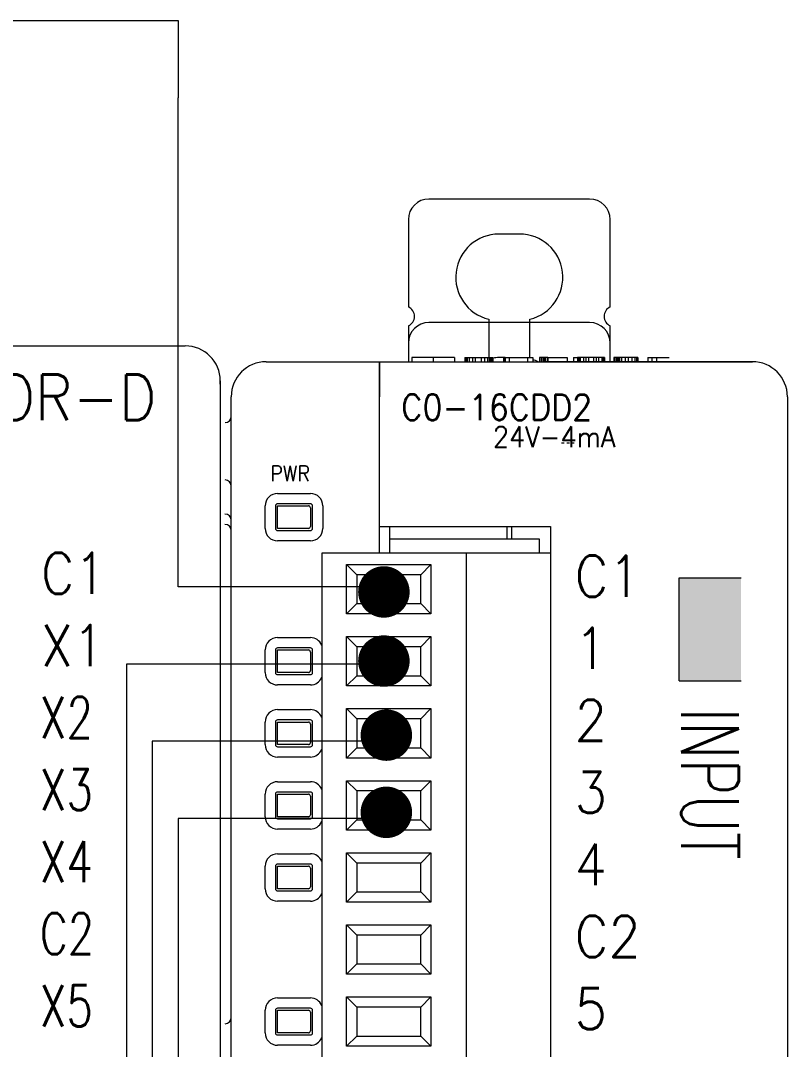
# Model space of a CAD drawing. Header units: inches. Extents: x 0 to 9.7, y 0 to 7.5.
# Drawn here: x 7.147 to 7.892, y 5.176 to 6.175 of the extents above; entities that cross this region are included whole.
import ezdxf
from ezdxf.enums import TextEntityAlignment as Align

# ---------------------------------------------------------------- set-up
doc = ezdxf.new("R2010")
doc.units = ezdxf.units.IN
doc.layers.get('0').update_dxf_attribs({"lineweight": 0})
doc.layers.add('TEXT', color=140, linetype='Continuous')
doc.styles.add('MX_NOTE_STANDARD', font='txt.shx', dxfattribs={"bigfont": 'extfont.shx'})
doc.styles.get("Standard").update_dxf_attribs({"font": 'STANDARD'})

msp = doc.modelspace()

# ---------------------------------------------------------------- linework, layer by layer
at = {"lineweight": 18}
for p, q in [((5.875, 6.175), (7.3, 6.175)), ((7.3, 6.175), (7.3, 6.1)), ((7.3, 5.975), (7.3, 6.1)), ((7.69959, 6.00165), (7.54359, 6.00165)), ((7.52359, 5.98165), (7.52359, 5.89682)), ((7.71959, 5.89682), (7.71959, 5.98165)), ((7.3, 5.625), (7.3, 5.975)), ((7.63159, 5.96765), (7.61159, 5.96765)), ((7.52359, 5.87849), (7.52359, 5.84365)), ((7.69959, 5.88165), (7.54359, 5.88165)), ((7.60159, 5.88486), (7.60159, 5.84765)), ((7.64159, 5.84765), (7.64159, 5.88486)), ((7.71959, 5.84365), (7.71959, 5.87849)), ((6.305, 5.859), (7.307, 5.859)), ((7.52359, 5.86165), (7.52359, 5.84365)), ((7.52359, 5.86165), (7.52359, 5.84365)), ((7.71959, 5.84365), (7.71959, 5.86165)), ((7.71959, 5.84365), (7.71959, 5.86165)), ((7.52684, 5.84765), (7.52684, 5.84365)), ((7.54762, 5.84765), (7.52684, 5.84765)), ((7.54762, 5.84765), (7.54762, 5.84365)), ((7.56841, 5.84765), (7.54762, 5.84765)), ((7.56841, 5.84765), (7.56841, 5.84365)), ((7.57858, 5.84765), (7.57858, 5.84365)), ((7.57858, 5.84765), (7.57943, 5.84765)), ((7.57943, 5.84765), (7.57943, 5.84365)), ((7.57943, 5.84765), (7.58076, 5.84765)), ((7.58076, 5.84765), (7.58076, 5.84365)), ((7.58076, 5.84765), (7.58263, 5.84765)), ((7.58263, 5.84765), (7.58263, 5.84365)), ((7.58263, 5.84765), (7.58575, 5.84765)), ((7.58575, 5.84765), (7.58575, 5.84365)), ((7.58575, 5.84765), (7.58849, 5.84765)), ((7.58849, 5.84765), (7.58849, 5.84365)), ((7.58849, 5.84765), (7.59437, 5.84765)), ((7.59437, 5.84765), (7.59437, 5.84365)), ((7.59437, 5.84765), (7.59755, 5.84765)), ((7.59755, 5.84765), (7.59755, 5.84365)), ((7.59755, 5.84765), (7.60032, 5.84765)), ((7.60032, 5.84765), (7.60032, 5.84365)), ((7.60032, 5.84765), (7.60214, 5.84765)), ((7.60214, 5.84765), (7.60214, 5.84365)), ((7.60214, 5.84765), (7.60347, 5.84765)), ((7.60347, 5.84765), (7.60347, 5.84365)), ((7.60347, 5.84765), (7.60432, 5.84765)), ((7.60432, 5.84765), (7.60432, 5.84365)), ((7.60432, 5.84765), (7.60566, 5.84765)), ((7.60566, 5.84765), (7.60566, 5.84365)), ((7.61597, 5.84765), (7.61159, 5.84765)), ((7.61597, 5.84765), (7.61597, 5.84365)), ((7.61674, 5.84765), (7.61597, 5.84765)), ((7.61674, 5.84765), (7.61674, 5.84365)), ((7.61719, 5.84765), (7.61674, 5.84765)), ((7.61719, 5.84765), (7.61719, 5.84365)), ((7.61762, 5.84765), (7.61719, 5.84765)), ((7.61762, 5.84765), (7.61762, 5.84365)), ((7.61762, 5.84765), (7.62152, 5.84765)), ((7.62152, 5.84765), (7.62152, 5.84365)), ((7.62152, 5.84765), (7.63938, 5.84765)), ((7.63938, 5.84765), (7.63938, 5.84365)), ((7.63938, 5.84765), (7.64437, 5.84765)), ((7.64437, 5.84765), (7.64437, 5.84365)), ((7.65102, 5.84765), (7.65102, 5.84365)), ((7.6514, 5.84765), (7.65102, 5.84765)), ((7.6514, 5.84765), (7.6514, 5.84365)), ((7.65296, 5.84765), (7.6514, 5.84765)), ((7.65296, 5.84765), (7.65296, 5.84365)), ((7.65449, 5.84765), (7.65296, 5.84765)), ((7.65449, 5.84765), (7.65449, 5.84365)), ((7.65533, 5.84765), (7.65449, 5.84765)), ((7.65533, 5.84765), (7.65533, 5.84365)), ((7.65673, 5.84765), (7.65533, 5.84765)), ((7.65673, 5.84765), (7.65673, 5.84365)), ((7.65861, 5.84765), (7.65673, 5.84765)), ((7.65861, 5.84765), (7.65861, 5.84365)), ((7.65889, 5.84765), (7.65861, 5.84765)), ((7.65889, 5.84765), (7.65889, 5.84365)), ((7.65889, 5.84765), (7.67762, 5.84765)), ((7.67762, 5.84765), (7.67762, 5.84365)), ((7.68407, 5.84765), (7.68407, 5.84365)), ((7.68407, 5.84765), (7.68789, 5.84765)), ((7.68789, 5.84765), (7.68789, 5.84365)), ((7.68789, 5.84765), (7.68794, 5.84765)), ((7.68794, 5.84765), (7.68794, 5.84365)), ((7.6887, 5.84765), (7.68794, 5.84765)), ((7.6887, 5.84765), (7.6887, 5.84365)), ((7.68915, 5.84765), (7.6887, 5.84765)), ((7.68915, 5.84765), (7.68915, 5.84365)), ((7.69042, 5.84765), (7.68915, 5.84765)), ((7.69042, 5.84765), (7.69042, 5.84365)), ((7.69366, 5.84765), (7.69042, 5.84765)), ((7.69366, 5.84765), (7.69366, 5.84365)), ((7.69594, 5.84765), (7.69366, 5.84765)), ((7.69594, 5.84765), (7.69594, 5.84365)), ((7.69859, 5.84765), (7.69594, 5.84765)), ((7.69859, 5.84765), (7.69859, 5.84365)), ((7.70321, 5.84765), (7.69859, 5.84765)), ((7.70321, 5.84765), (7.70321, 5.84365)), ((7.70585, 5.84765), (7.70321, 5.84765)), ((7.70585, 5.84765), (7.70585, 5.84365)), ((7.70813, 5.84765), (7.70585, 5.84765)), ((7.70813, 5.84765), (7.70813, 5.84365)), ((7.71138, 5.84765), (7.70813, 5.84765)), ((7.71138, 5.84765), (7.71138, 5.84365)), ((7.71265, 5.84765), (7.71138, 5.84765)), ((7.71265, 5.84765), (7.71265, 5.84365)), ((7.7131, 5.84765), (7.71265, 5.84765)), ((7.7131, 5.84765), (7.7131, 5.84365)), ((7.71386, 5.84765), (7.7131, 5.84765)), ((7.71386, 5.84765), (7.71386, 5.84365)), ((7.72298, 5.84765), (7.72298, 5.84365)), ((7.72337, 5.84765), (7.72298, 5.84765)), ((7.72337, 5.84765), (7.72337, 5.84365)), ((7.72492, 5.84765), (7.72337, 5.84765)), ((7.72492, 5.84765), (7.72492, 5.84365)), ((7.72645, 5.84765), (7.72492, 5.84765)), ((7.72645, 5.84765), (7.72645, 5.84365)), ((7.7273, 5.84765), (7.72645, 5.84765)), ((7.7273, 5.84765), (7.7273, 5.84365)), ((7.72869, 5.84765), (7.7273, 5.84765)), ((7.72869, 5.84765), (7.72869, 5.84365)), ((7.73057, 5.84765), (7.72869, 5.84765)), ((7.73057, 5.84765), (7.73057, 5.84365)), ((7.73418, 5.84765), (7.73057, 5.84765)), ((7.73418, 5.84765), (7.73418, 5.84365)), ((7.73709, 5.84765), (7.73418, 5.84765)), ((7.73709, 5.84765), (7.73709, 5.84365)), ((7.74048, 5.84765), (7.73709, 5.84765)), ((7.74048, 5.84765), (7.74048, 5.84365)), ((7.74345, 5.84765), (7.74048, 5.84765)), ((7.74345, 5.84765), (7.74345, 5.84365)), ((7.74524, 5.84765), (7.74345, 5.84765)), ((7.74524, 5.84765), (7.74524, 5.84365)), ((7.74641, 5.84765), (7.74524, 5.84765)), ((7.74641, 5.84765), (7.74641, 5.84365)), ((7.75603, 5.84765), (7.75985, 5.84765)), ((7.75603, 5.84765), (7.75603, 5.84365)), ((7.75985, 5.84765), (7.75985, 5.84365)), ((7.75985, 5.84765), (7.76435, 5.84765)), ((7.76435, 5.84765), (7.76435, 5.84365)), ((7.76435, 5.84765), (7.77692, 5.84765)), ((7.38559, 5.84365), (7.49559, 5.84365)), ((7.38559, 5.84365), (7.41159, 5.84365)), ((7.49559, 5.80965), (7.49559, 5.84365)), ((7.49559, 5.84365), (7.85759, 5.84365)), ((7.49559, 5.84365), (7.49559, 5.80965)), ((7.66159, 5.84365), (7.65759, 5.84365)), ((7.85759, 5.84365), (7.66159, 5.84365)), ((7.341, 5.825), (7.341, 4.193)), ((7.341, 5.8222), (7.341, 5.825)), ((7.341, 5.82185), (7.341, 5.8222)), ((7.35159, 4.17765), (7.35159, 5.80965)), ((7.35159, 5.80936), (7.35159, 5.80965)), ((7.49559, 5.68365), (7.49559, 5.80965)), ((7.49559, 5.68365), (7.49559, 5.80965)), ((7.89159, 5.80965), (7.89159, 4.17765)), ((7.39659, 5.71565), (7.42859, 5.71565)), ((7.38459, 5.68165), (7.38459, 5.70365)), ((7.39459, 5.70365), (7.39459, 5.68165)), ((7.42859, 5.70565), (7.39659, 5.70565)), ((7.39659, 5.70365), (7.42659, 5.70365)), ((7.39659, 5.68165), (7.39659, 5.70365)), ((7.42859, 5.70165), (7.42859, 5.68365)), ((7.43059, 5.68165), (7.43059, 5.70365)), ((7.44059, 5.70365), (7.44059, 5.68165)), ((7.42659, 5.68165), (7.39659, 5.68165)), ((7.39659, 5.67965), (7.42859, 5.67965)), ((7.49559, 5.68365), (7.66159, 5.68365)), ((7.49559, 5.65765), (7.49559, 5.68365)), ((7.50559, 5.67165), (7.50559, 5.68365)), ((7.61959, 5.67165), (7.61959, 5.68365)), ((7.62359, 5.68365), (7.62359, 5.67165)), ((7.66159, 5.68365), (7.66159, 5.65765)), ((7.42859, 5.66965), (7.39659, 5.66965)), ((7.50559, 5.65765), (7.50559, 5.67165)), ((7.50559, 5.67165), (7.65059, 5.67165)), ((7.65059, 5.67165), (7.65059, 5.65765)), ((7.43959, 5.65765), (7.43959, 4.25765)), ((7.57959, 5.65765), (7.43959, 5.65765)), ((7.57959, 5.65765), (7.57959, 4.25765)), ((7.66159, 5.65765), (7.57959, 5.65765)), ((7.66159, 5.65765), (7.66159, 4.25765)), ((7.46359, 5.64665), (7.54559, 5.64665)), ((7.46359, 5.59865), (7.46359, 5.64665)), ((7.47359, 5.63665), (7.46359, 5.64665)), ((7.53559, 5.63665), (7.54559, 5.64665)), ((7.54559, 5.64665), (7.54559, 5.59865)), ((7.53559, 5.63665), (7.47359, 5.63665)), ((7.47359, 5.63665), (7.47359, 5.60865)), ((7.53559, 5.60865), (7.53559, 5.63665)), ((7.78659, 5.63365), (7.84659, 5.63365)), ((7.78659, 5.53365), (7.78659, 5.63365)), ((7.5, 5.625), (7.3, 5.625)), ((7.46359, 5.59865), (7.47359, 5.60865)), ((7.47359, 5.60865), (7.53559, 5.60865)), ((7.54559, 5.59865), (7.53559, 5.60865)), ((7.54559, 5.59865), (7.46359, 5.59865)), ((7.46359, 5.57665), (7.54559, 5.57665)), ((7.46359, 5.52865), (7.46359, 5.57665)), ((7.47359, 5.56665), (7.46359, 5.57665)), ((7.53559, 5.56665), (7.54559, 5.57665)), ((7.54559, 5.57665), (7.54559, 5.52865)), ((7.39659, 5.57565), (7.42859, 5.57565)), ((7.53559, 5.56665), (7.47359, 5.56665)), ((7.47359, 5.56665), (7.47359, 5.53865)), ((7.53559, 5.53865), (7.53559, 5.56665)), ((7.38459, 5.54165), (7.38459, 5.56365)), ((7.39459, 5.56365), (7.39459, 5.54165)), ((7.42859, 5.56565), (7.39659, 5.56565)), ((7.39659, 5.54165), (7.39659, 5.56365)), ((7.39659, 5.56365), (7.42659, 5.56365)), ((7.42859, 5.56165), (7.42859, 5.54365)), ((7.43059, 5.54165), (7.43059, 5.56365)), ((7.25, 5.55), (7.25, 3.775)), ((7.5, 5.55), (7.25, 5.55)), ((7.5, 5.55), (7.275, 5.55)), ((7.42659, 5.54165), (7.39659, 5.54165)), ((7.39659, 5.53965), (7.42859, 5.53965)), ((7.46359, 5.52865), (7.47359, 5.53865)), ((7.47359, 5.53865), (7.53559, 5.53865)), ((7.54559, 5.52865), (7.53559, 5.53865)), ((7.42859, 5.52965), (7.39659, 5.52965)), ((7.54559, 5.52865), (7.46359, 5.52865)), ((7.78659, 5.53365), (7.84659, 5.53365)), ((7.46359, 5.50665), (7.54559, 5.50665)), ((7.46359, 5.45865), (7.46359, 5.50665)), ((7.47359, 5.49665), (7.46359, 5.50665)), ((7.53559, 5.49665), (7.54559, 5.50665)), ((7.54559, 5.50665), (7.54559, 5.45865)), ((7.39659, 5.50565), (7.42859, 5.50565)), ((7.53559, 5.49665), (7.47359, 5.49665)), ((7.47359, 5.49665), (7.47359, 5.46865)), ((7.53559, 5.46865), (7.53559, 5.49665)), ((7.38459, 5.47165), (7.38459, 5.49365)), ((7.39459, 5.49365), (7.39459, 5.47165)), ((7.42859, 5.49565), (7.39659, 5.49565)), ((7.39659, 5.49365), (7.42659, 5.49365)), ((7.39659, 5.47165), (7.39659, 5.49365)), ((7.42859, 5.49165), (7.42859, 5.47365)), ((7.43059, 5.47165), (7.43059, 5.49365)), ((7.5, 5.475), (7.275, 5.475)), ((7.275, 5.475), (7.275, 3.5)), ((7.42659, 5.47165), (7.39659, 5.47165)), ((7.39659, 5.46965), (7.42859, 5.46965)), ((7.46359, 5.45865), (7.47359, 5.46865)), ((7.47359, 5.46865), (7.53559, 5.46865)), ((7.54559, 5.45865), (7.53559, 5.46865)), ((7.42859, 5.45965), (7.39659, 5.45965)), ((7.54559, 5.45865), (7.46359, 5.45865)), ((7.46359, 5.43665), (7.54559, 5.43665)), ((7.46359, 5.38865), (7.46359, 5.43665)), ((7.47359, 5.42665), (7.46359, 5.43665)), ((7.53559, 5.42665), (7.54559, 5.43665)), ((7.54559, 5.43665), (7.54559, 5.38865)), ((7.39659, 5.43565), (7.42859, 5.43565)), ((7.53559, 5.42665), (7.47359, 5.42665)), ((7.47359, 5.42665), (7.47359, 5.39865)), ((7.53559, 5.39865), (7.53559, 5.42665)), ((7.38459, 5.40165), (7.38459, 5.42365)), ((7.39459, 5.42365), (7.39459, 5.40165)), ((7.42859, 5.42565), (7.39659, 5.42565)), ((7.39659, 5.40165), (7.39659, 5.42365)), ((7.39659, 5.42365), (7.42659, 5.42365)), ((7.42859, 5.42165), (7.42859, 5.40365)), ((7.43059, 5.40165), (7.43059, 5.42365)), ((7.5, 5.4), (7.3, 5.4)), ((7.3, 5.4), (7.3, 3.275)), ((7.42659, 5.40165), (7.39659, 5.40165)), ((7.39659, 5.39965), (7.42859, 5.39965)), ((7.46359, 5.38865), (7.47359, 5.39865)), ((7.47359, 5.39865), (7.53559, 5.39865)), ((7.54559, 5.38865), (7.53559, 5.39865)), ((7.42859, 5.38965), (7.39659, 5.38965)), ((7.54559, 5.38865), (7.46359, 5.38865)), ((7.39659, 5.36565), (7.42859, 5.36565)), ((7.46359, 5.31865), (7.46359, 5.36665)), ((7.46359, 5.36665), (7.54559, 5.36665)), ((7.46359, 5.36665), (7.47359, 5.35665)), ((7.54559, 5.36665), (7.53559, 5.35665)), ((7.54559, 5.36665), (7.54559, 5.31865)), ((7.38459, 5.33165), (7.38459, 5.35365)), ((7.39459, 5.35365), (7.39459, 5.33165)), ((7.42859, 5.35565), (7.39659, 5.35565)), ((7.39659, 5.35365), (7.42659, 5.35365)), ((7.39659, 5.33165), (7.39659, 5.35365)), ((7.42859, 5.35165), (7.42859, 5.33365)), ((7.43059, 5.33165), (7.43059, 5.35365)), ((7.47359, 5.35665), (7.47359, 5.32865)), ((7.53559, 5.35665), (7.47359, 5.35665)), ((7.53559, 5.32865), (7.53559, 5.35665)), ((7.42659, 5.33165), (7.39659, 5.33165)), ((7.39659, 5.32965), (7.42859, 5.32965)), ((7.47359, 5.32865), (7.46359, 5.31865)), ((7.47359, 5.32865), (7.53559, 5.32865)), ((7.53559, 5.32865), (7.54559, 5.31865)), ((7.42859, 5.31965), (7.39659, 5.31965)), ((7.54559, 5.31865), (7.46359, 5.31865)), ((7.46359, 5.24865), (7.46359, 5.29665)), ((7.46359, 5.29665), (7.54559, 5.29665)), ((7.46359, 5.29665), (7.47359, 5.28665)), ((7.54559, 5.29665), (7.53559, 5.28665)), ((7.54559, 5.29665), (7.54559, 5.24865)), ((7.53559, 5.28665), (7.47359, 5.28665)), ((7.47359, 5.28665), (7.47359, 5.25865)), ((7.53559, 5.25865), (7.53559, 5.28665)), ((7.47359, 5.25865), (7.46359, 5.24865)), ((7.47359, 5.25865), (7.53559, 5.25865)), ((7.53559, 5.25865), (7.54559, 5.24865)), ((7.54559, 5.24865), (7.46359, 5.24865)), ((7.39659, 5.22565), (7.42859, 5.22565)), ((7.46359, 5.17865), (7.46359, 5.22665)), ((7.46359, 5.22665), (7.54559, 5.22665)), ((7.46359, 5.22665), (7.47359, 5.21665)), ((7.54559, 5.22665), (7.53559, 5.21665)), ((7.54559, 5.22665), (7.54559, 5.17865)), ((7.38459, 5.19165), (7.38459, 5.21365)), ((7.39459, 5.21365), (7.39459, 5.19165)), ((7.42859, 5.21565), (7.39659, 5.21565)), ((7.39659, 5.21365), (7.42659, 5.21365)), ((7.39659, 5.19165), (7.39659, 5.21365)), ((7.42859, 5.21165), (7.42859, 5.19365)), ((7.43059, 5.19165), (7.43059, 5.21365)), ((7.47359, 5.21665), (7.47359, 5.18865)), ((7.53559, 5.21665), (7.47359, 5.21665)), ((7.53559, 5.18865), (7.53559, 5.21665)), ((7.42659, 5.19165), (7.39659, 5.19165)), ((7.39659, 5.18965), (7.42859, 5.18965)), ((7.47359, 5.18865), (7.46359, 5.17865)), ((7.47359, 5.18865), (7.53559, 5.18865)), ((7.53559, 5.18865), (7.54559, 5.17865)), ((7.42859, 5.17965), (7.39659, 5.17965)), ((7.54559, 5.17865), (7.46359, 5.17865))]:
    msp.add_line(p, q, dxfattribs=at)
at = {"lineweight": 18, "const_width": 0.025}
for points in [[(7.48736, 5.62, 1), (7.51236, 5.62, 1)], [(7.48736, 5.55285, 1), (7.51236, 5.55285, 1)], [(7.48976, 5.48091, 1), (7.51476, 5.48091, 1)], [(7.48976, 5.40591, 1), (7.51476, 5.40591, 1)]]:
    msp.add_lwpolyline(points, format="xyb", close=True, dxfattribs=at)
at = {"lineweight": 18}
for centre, radius, start, end in [((7.54359, 5.98165), 0.02, 90, 179.99998), ((7.69959, 5.98165), 0.02, 0, 90), ((7.61159, 5.92565), 0.042, 90, 256.22589), ((7.63159, 5.92565), 0.042, 283.77407, 90), ((7.51959, 5.88765), 0.01, 293.57894, 66.42106), ((7.72359, 5.88765), 0.01, 113.57894, 246.42106), ((7.54359, 5.86165), 0.02, 90, 179.99998), ((7.69959, 5.86165), 0.02, 0, 90), ((7.307, 5.825), 0.034, 0, 90), ((7.61159, 5.80565), 0.042, 90, 98.10804), ((7.38559, 5.80965), 0.034, 90, 180), ((7.63159, 5.80565), 0.042, 64.79075, 72.27843), ((7.85759, 5.80965), 0.034, 0, 90), ((7.34559, 5.79055), 0.006, 271, 0), ((7.34559, 5.72276), 0.006, 0, 89), ((7.39659, 5.70365), 0.012, 90, 180), ((7.42859, 5.70365), 0.012, 0, 90), ((7.39659, 5.70365), 0.002, 90, 180), ((7.42659, 5.70165), 0.002, 0, 90), ((7.42859, 5.70365), 0.002, 0, 90), ((7.34559, 5.68965), 0.006, 0, 90), ((7.34559, 5.67965), 0.006, 0, 90), ((7.39659, 5.68165), 0.012, 180, 270), ((7.39659, 5.68165), 0.002, 180, 270), ((7.42659, 5.68365), 0.002, 270, 0), ((7.42859, 5.68165), 0.012, 270, 0), ((7.42859, 5.68165), 0.002, 270, 0), ((7.39659, 5.56365), 0.012, 90, 180), ((7.42859, 5.56365), 0.012, 23.55646, 90), ((7.39659, 5.56365), 0.002, 90, 180), ((7.42659, 5.56165), 0.002, 0, 90), ((7.42859, 5.56365), 0.002, 0, 90), ((7.39659, 5.54165), 0.012, 180, 270), ((7.39659, 5.54165), 0.002, 180, 270), ((7.42659, 5.54365), 0.002, 270, 0), ((7.42859, 5.54165), 0.002, 270, 0), ((7.42859, 5.54165), 0.012, 270, 336.44354), ((7.39659, 5.49365), 0.012, 90, 180), ((7.42859, 5.49365), 0.012, 23.55646, 90), ((7.39659, 5.49365), 0.002, 90, 180), ((7.42659, 5.49165), 0.002, 0, 90), ((7.42859, 5.49365), 0.002, 0, 90), ((7.39659, 5.47165), 0.012, 180, 270), ((7.39659, 5.47165), 0.002, 180, 270), ((7.42659, 5.47365), 0.002, 270, 0), ((7.42859, 5.47165), 0.002, 270, 0), ((7.42859, 5.47165), 0.012, 270, 336.44354), ((7.39659, 5.42365), 0.012, 90, 180), ((7.42859, 5.42365), 0.012, 23.55646, 90), ((7.39659, 5.42365), 0.002, 90, 180), ((7.42659, 5.42165), 0.002, 0, 90), ((7.42859, 5.42365), 0.002, 0, 90), ((7.39659, 5.40165), 0.012, 180, 270), ((7.39659, 5.40165), 0.002, 180, 270), ((7.42659, 5.40365), 0.002, 270, 0), ((7.42859, 5.40165), 0.002, 270, 0), ((7.42859, 5.40165), 0.012, 270, 336.44354), ((7.39659, 5.35365), 0.012, 90, 180), ((7.42859, 5.35365), 0.012, 23.55646, 90), ((7.39659, 5.35365), 0.002, 90, 180), ((7.42659, 5.35165), 0.002, 0, 90), ((7.42859, 5.35365), 0.002, 0, 90), ((7.39659, 5.33165), 0.012, 180, 270), ((7.39659, 5.33165), 0.002, 180, 270), ((7.42659, 5.33365), 0.002, 270, 0), ((7.42859, 5.33165), 0.002, 270, 0), ((7.42859, 5.33165), 0.012, 270, 336.44354), ((7.39659, 5.21365), 0.012, 90, 180), ((7.42859, 5.21365), 0.012, 23.55646, 90), ((7.39659, 5.21365), 0.002, 90, 180), ((7.42659, 5.21165), 0.002, 0, 90), ((7.42859, 5.21365), 0.002, 0, 90), ((7.34559, 5.20655), 0.006, 271, 0), ((7.39659, 5.19165), 0.012, 180, 270), ((7.39659, 5.19165), 0.002, 180, 270), ((7.42659, 5.19365), 0.002, 270, 0), ((7.42859, 5.19165), 0.002, 270, 0), ((7.42859, 5.19165), 0.012, 270, 336.44354)]:
    msp.add_arc(centre, radius, start, end, dxfattribs=at)
msp.add_solid([(7.78659, 5.63365), (7.84659, 5.63365), (7.78659, 5.53365), (7.84659, 5.53365)], dxfattribs=at)
at = {"layer": 'TEXT', "lineweight": 18}
for p, q in [((7.67477, 5.76455), (7.67235, 5.76455)), ((7.68, 5.76455), (7.67758, 5.76455)), ((7.68473, 5.76455), (7.68231, 5.76455))]:
    msp.add_line(p, q, dxfattribs=at)

# ---------------------------------------------------------------- texts
at = {"lineweight": 18, "style": 'MX_NOTE_STANDARD'}
for s, width, p in [('C1', 0.9, (7.167, 5.638)), ('X1', 0.9, (7.167, 5.568)), ('X2', 0.75, (7.166, 5.498)), ('X3', 0.75, (7.166, 5.428)), ('X4', 0.75, (7.166, 5.358)), ('C2', 0.75, (7.166, 5.288)), ('X5', 0.75, (7.166, 5.218))]:
    msp.add_text(s, height=0.04, dxfattribs=dict(at, width=width)).set_placement(p, align=Align.MIDDLE_LEFT)
at = {"lineweight": 18, "insert": (7.1094, 5.80903), "char_height": 0.04, "width": 2.3710327, "attachment_point": 5}
msp.add_mtext('{\\H1.1078x;C0-01DR-D}', dxfattribs=at)
at = {"layer": 'TEXT', "color": 250, "lineweight": 18}
for s, height, p in [('24V-4mA', 0.02, (7.60575, 5.76069)), ('PWR', 0.015, (7.38961, 5.7275)), ('C1', 0.04, (7.68506, 5.61528)), ('1', 0.04, (7.68506, 5.54528)), ('2', 0.04, (7.68506, 5.47528)), ('3', 0.04, (7.68506, 5.40528)), ('4', 0.04, (7.68506, 5.33528)), ('C2', 0.04, (7.68506, 5.26528)), ('5', 0.04, (7.68506, 5.19528))]:
    msp.add_text(s, height=height, dxfattribs=at).set_placement(p)
at = {"layer": 'TEXT', "color": 250, "lineweight": 18, "style": 'MX_NOTE_STANDARD', "width": 0.688776}
msp.add_text('INPUT', height=0.056, rotation=270, dxfattribs=at).set_placement((7.81659, 5.50722), align=Align.MIDDLE_LEFT)
at = {"layer": 'TEXT', "color": 250, "lineweight": 18, "insert": (7.5167, 5.81185), "char_height": 0.025, "width": 0.298154, "attachment_point": 1}
msp.add_mtext('C0-16CDD2', dxfattribs=at)

doc.saveas('drawing.dxf')
